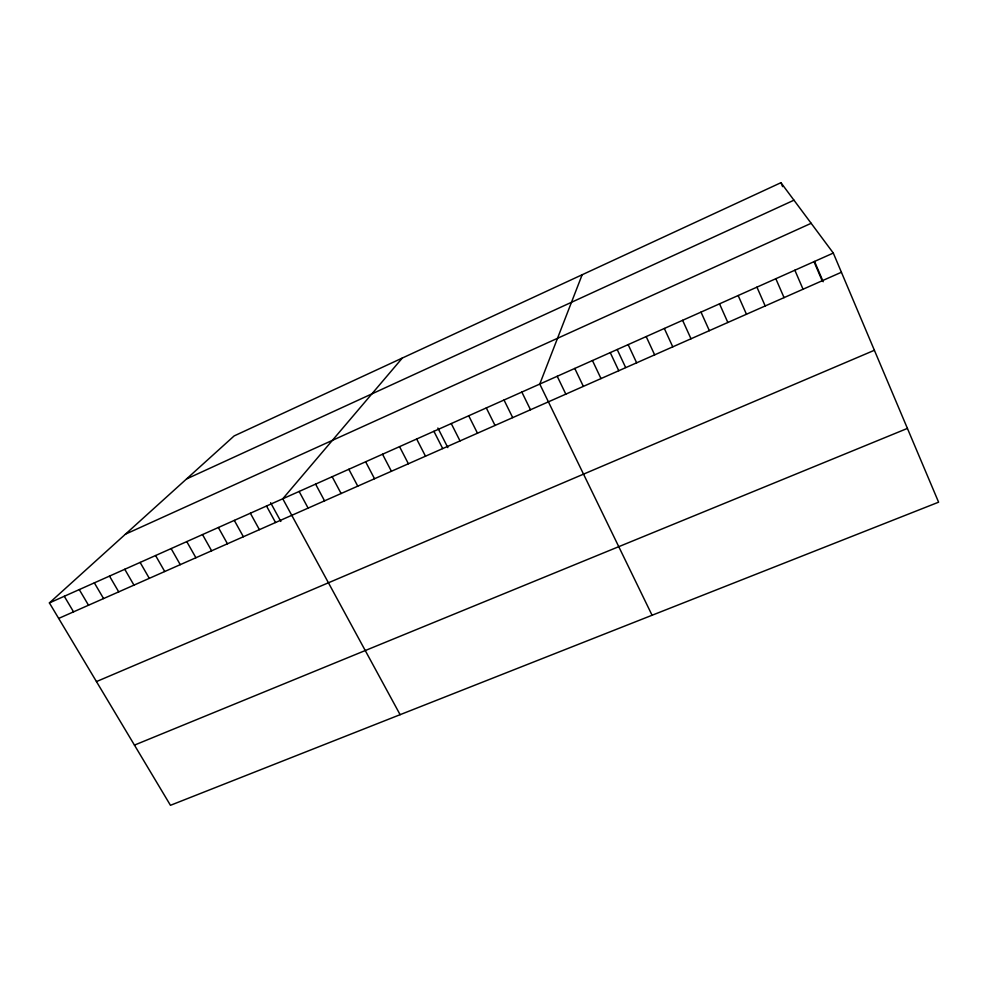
<?xml version="1.0" encoding="UTF-8"?>
<svg xmlns="http://www.w3.org/2000/svg" width="988" height="988" viewBox="0 0 988 988"><rect width="100%" height="100%" fill="white"/><g stroke="black" fill="none" stroke-linecap="round" stroke-linejoin="round"><path stroke-width="1.48" d="M582.154 274.763L539.769 384.06L652.068 615.252M402.326 358.039L282.766 498.767L400.115 714.682M49.4 602.915L234.131 435.93L780.94 182.694L833.304 253.064L938.6 502.188L170.455 805.306L49.4 602.915L833.304 253.064M186.571 478.933L793.969 200.194M125.439 534.187L811.16 223.3M58.675 618.426L841.418 272.256M96.454 681.584L874.392 350.271M134.442 745.113L907.416 428.409M64.282 596.27L73.544 611.844M79.262 589.589L88.512 605.224M94.342 582.858L103.567 598.567M109.507 576.09L118.721 591.874M124.76 569.273L133.96 585.131M140.123 562.419L149.299 578.351M155.573 555.528L164.737 571.521M171.122 548.587L180.261 564.654M186.769 541.609L195.896 557.738M202.515 534.582L211.617 550.785M218.36 527.506L227.45 543.783M234.304 520.392L243.381 536.743M250.359 513.229L259.399 529.654M266.513 506.017L275.541 522.516M270.613 502.731L280.839 521.442M299.129 491.456L308.108 508.116M315.592 484.108L324.558 500.842M332.166 476.722L341.107 493.518M348.838 469.275L357.767 486.158M365.634 461.779L374.526 478.735M382.529 454.233L391.409 471.276M399.547 446.65L408.39 463.767M416.664 439.005L425.495 456.197M433.905 431.311L442.71 448.589M437.882 428.026L447.848 447.626M451.257 423.568L460.025 440.932M468.72 415.775L477.476 433.213M486.306 407.921L495.025 425.445M504.016 400.017L512.698 417.628M521.837 392.063L530.494 409.761M557.22 376.28L565.828 394.138M574.781 368.438L583.352 386.382M592.454 360.546L601 378.577M610.251 352.605L618.76 370.722M617.191 349.505L625.626 367.499M628.158 344.614L636.643 362.818M646.189 336.575L654.649 354.865M664.331 328.473L672.766 346.85M682.609 320.31L691.007 338.785M700.998 312.109L709.359 330.659M719.523 303.835L727.847 322.483M738.16 295.523L746.459 314.258M756.932 287.138L765.194 305.971M775.827 278.715L784.052 297.623M794.858 270.218L803.046 289.225M780.94 182.694L782.62 186.621M814.532 261.437L823.189 281.728M814.013 261.672L822.164 280.777"/></g></svg>
